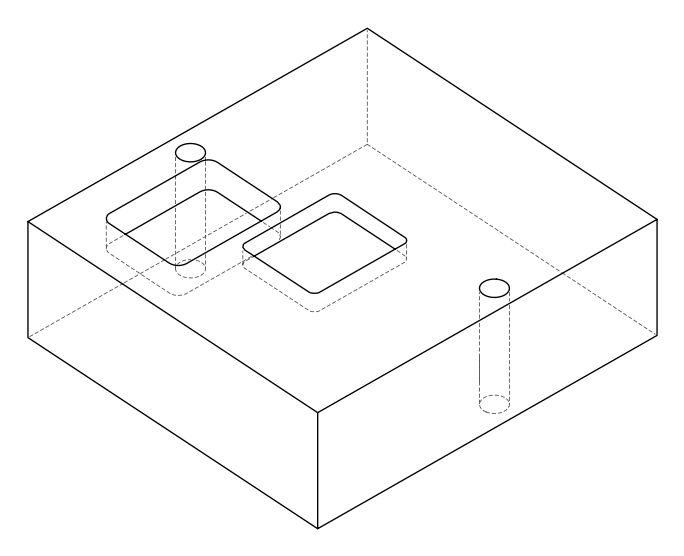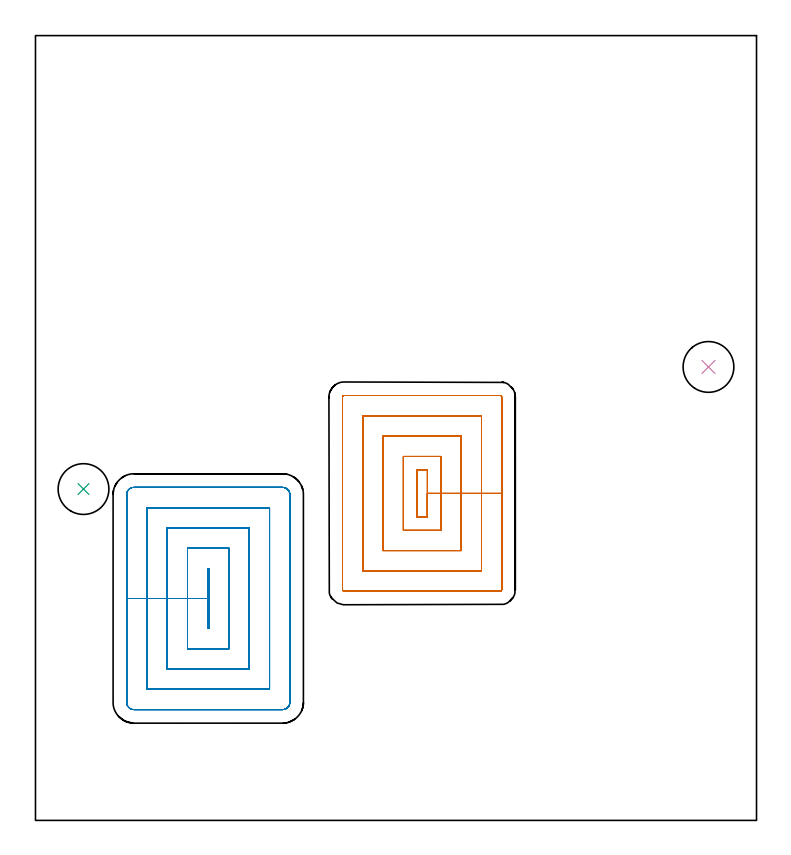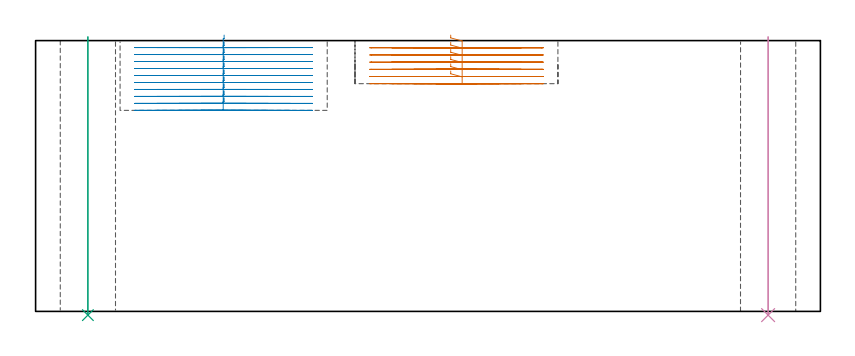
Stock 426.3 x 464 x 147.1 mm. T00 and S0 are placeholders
(PLAN: 4 operations, 1 tool changes, 44.8 min)
(1 MILL_RECTANGULAR_POCKET | POCKET_RECTANGULAR_STRAIGHT | NXT0201_012 | Follow Part, ap 4, ae 75% | 15.24 min | 338050 mm3)
(2 MILL_RECTANGULAR_POCKET_1 | POCKET_RECTANGULAR_STRAIGHT_1 | NXT0201_012 | Follow Part, ap 4, ae 75% | 28.31 min | 623619 mm3)
(3 INDEXABLE_INSERT_DRILL_THROUGH_HOLE_FROM_SOLID | STEP1HOLE | NXT0302_031 | 0.61 min | 103868 mm3)
(4 INDEXABLE_INSERT_DRILL_THROUGH_HOLE_FROM_SOLID_1 | STEP1HOLE_1 | NXT0302_031 | 0.61 min | 103940 mm3)
(TOOL NXT0201_012 | ENDMILL 16mm [2P460-1600-NA 1630] | D16 FL38 Z6)
(TOOL NXT0302_031 | Index. Insert Drill 30mm [880-D3000L32-05] | D30 PA176 FL150 Z2)
(OP 1 MILL_RECTANGULAR_POCKET)
G17 G21 G94 G90
T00 M6
G54
G17 G0 G90 X225.5 Y185.201 S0 M3
G43 Z157.1 H1
Z150.1
G94 G1 Y179.5 Z148.572 F250.
X231.7 Z146.911
Y193.35 Z143.2
Y207.2 F500.
X225.5
Y179.5
X231.7
Y193.35
X239.7
Y215.2
X217.5
Y171.5
X239.7
Y193.35
X251.7
Y227.2
X205.5
Y159.5
X251.7
Y193.35
X263.7
Y239.2
X193.5
Y147.5
X263.7
Y193.35
X275.7
Y250.2
G3 X274.7 Y251.2 R1.
G1 X182.5
G3 X181.5 Y250.2 R1.
G1 Y136.5
G3 X182.5 Y135.5 R1.
G1 X274.7
G3 X275.7 Y136.5 R1.
G1 Y193.35
Y194.35
G0 X225.5 Y185.201 Z146.2
G1 Y179.5 Z144.672 F250.
X231.7 Z143.011
Y193.35 Z139.3
Y207.2 F500.
X225.5
Y179.5
X231.7
Y193.35
X239.7
Y215.2
X217.5
Y171.5
X239.7
Y193.35
X251.7
Y227.2
X205.5
Y159.5
X251.7
Y193.35
X263.7
Y239.2
X193.5
Y147.5
X263.7
Y193.35
X275.7
Y250.2
G3 X274.7 Y251.2 R1.
G1 X182.5
G3 X181.5 Y250.2 R1.
G1 Y136.5
G3 X182.5 Y135.5 R1.
G1 X274.7
G3 X275.7 Y136.5 R1.
G1 Y193.35
Y194.35
G0 X225.5 Y185.201 Z142.3
G1 Y179.5 Z140.772 F250.
X231.7 Z139.111
Y193.35 Z135.4
Y207.2 F500.
X225.5
Y179.5
X231.7
Y193.35
X239.7
Y215.2
X217.5
Y171.5
X239.7
Y193.35
X251.7
Y227.2
X205.5
Y159.5
X251.7
Y193.35
X263.7
Y239.2
X193.5
Y147.5
X263.7
Y193.35
X275.7
Y250.2
G3 X274.7 Y251.2 R1.
G1 X182.5
G3 X181.5 Y250.2 R1.
G1 Y136.5
G3 X182.5 Y135.5 R1.
G1 X274.7
G3 X275.7 Y136.5 R1.
G1 Y193.35
Y194.35
G0 X225.5 Y185.201 Z138.4
G1 Y179.5 Z136.872 F250.
X231.7 Z135.211
Y193.35 Z131.5
Y207.2 F500.
X225.5
Y179.5
X231.7
Y193.35
X239.7
Y215.2
X217.5
Y171.5
X239.7
Y193.35
X251.7
Y227.2
X205.5
Y159.5
X251.7
Y193.35
X263.7
Y239.2
X193.5
Y147.5
X263.7
Y193.35
X275.7
Y250.2
G3 X274.7 Y251.2 R1.
G1 X182.5
G3 X181.5 Y250.2 R1.
G1 Y136.5
G3 X182.5 Y135.5 R1.
G1 X274.7
G3 X275.7 Y136.5 R1.
G1 Y193.35
Y194.35
G0 X225.5 Y185.201 Z134.5
G1 Y179.5 Z132.972 F250.
X231.7 Z131.311
Y193.35 Z127.6
Y207.2 F500.
X225.5
Y179.5
X231.7
Y193.35
X239.7
Y215.2
X217.5
Y171.5
X239.7
Y193.35
X251.7
Y227.2
X205.5
Y159.5
X251.7
Y193.35
X263.7
Y239.2
X193.5
Y147.5
X263.7
Y193.35
X275.7
Y250.2
G3 X274.7 Y251.2 R1.
G1 X182.5
G3 X181.5 Y250.2 R1.
G1 Y136.5
G3 X182.5 Y135.5 R1.
G1 X274.7
G3 X275.7 Y136.5 R1.
G1 Y193.35
Y194.35
G0 X225.5 Y185.201 Z130.6
G1 Y179.5 Z129.072 F250.
X231.7 Z127.411
Y193.35 Z123.7
Y207.2 F500.
X225.5
Y179.5
X231.7
Y193.35
X239.7
Y215.2
X217.5
Y171.5
X239.7
Y193.35
X251.7
Y227.2
X205.5
Y159.5
X251.7
Y193.35
X263.7
Y239.2
X193.5
Y147.5
X263.7
Y193.35
X275.7
Y250.2
G3 X274.7 Y251.2 R1.
G1 X182.5
G3 X181.5 Y250.2 R1.
G1 Y136.5
G3 X182.5 Y135.5 R1.
G1 X274.7
G3 X275.7 Y136.5 R1.
G1 Y193.35
Y194.35
G0 Z157.1
M5
M2
(OP 2 MILL_RECTANGULAR_POCKET_1)
G17 G21 G94 G90
T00 M6
G54
G17 G0 G90 X102.4 Y141.759 S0 M3
G43 Z157.1 H1
Z150.1
G94 G1 Y148.9 Z148.187 F250.
X101.9 Z148.053
Y131.2 Z143.31
Y113.5 F500.
X102.4
Y148.9
X101.9
Y131.2
X89.9
Y101.5
X114.4
Y160.9
X89.9
Y131.2
X77.9
Y89.5
X126.4
Y172.9
X77.9
Y131.2
X65.9
Y77.5
X138.4
Y184.9
X65.9
Y131.2
X53.9
Y69.8
G3 X58.2 Y65.5 R4.3
G1 X146.1
G3 X150.4 Y69.8 R4.3
G1 Y192.6
G3 X146.1 Y196.9 R4.3
G1 X58.2
G3 X53.9 Y192.6 R4.3
G1 Y131.2
Y130.2
G0 X102.4 Y141.759 Z146.31
G1 Y148.9 Z144.397 F250.
X101.9 Z144.263
Y131.2 Z139.52
Y113.5 F500.
X102.4
Y148.9
X101.9
Y131.2
X89.9
Y101.5
X114.4
Y160.9
X89.9
Y131.2
X77.9
Y89.5
X126.4
Y172.9
X77.9
Y131.2
X65.9
Y77.5
X138.4
Y184.9
X65.9
Y131.2
X53.9
Y69.8
G3 X58.2 Y65.5 R4.3
G1 X146.1
G3 X150.4 Y69.8 R4.3
G1 Y192.6
G3 X146.1 Y196.9 R4.3
G1 X58.2
G3 X53.9 Y192.6 R4.3
G1 Y131.2
Y130.2
G0 X102.4 Y141.759 Z142.52
G1 Y148.9 Z140.607 F250.
X101.9 Z140.473
Y131.2 Z135.73
Y113.5 F500.
X102.4
Y148.9
X101.9
Y131.2
X89.9
Y101.5
X114.4
Y160.9
X89.9
Y131.2
X77.9
Y89.5
X126.4
Y172.9
X77.9
Y131.2
X65.9
Y77.5
X138.4
Y184.9
X65.9
Y131.2
X53.9
Y69.8
G3 X58.2 Y65.5 R4.3
G1 X146.1
G3 X150.4 Y69.8 R4.3
G1 Y192.6
G3 X146.1 Y196.9 R4.3
G1 X58.2
G3 X53.9 Y192.6 R4.3
G1 Y131.2
Y130.2
G0 X102.4 Y141.759 Z138.73
G1 Y148.9 Z136.817 F250.
X101.9 Z136.683
Y131.2 Z131.94
Y113.5 F500.
X102.4
Y148.9
X101.9
Y131.2
X89.9
Y101.5
X114.4
Y160.9
X89.9
Y131.2
X77.9
Y89.5
X126.4
Y172.9
X77.9
Y131.2
X65.9
Y77.5
X138.4
Y184.9
X65.9
Y131.2
X53.9
Y69.8
G3 X58.2 Y65.5 R4.3
G1 X146.1
G3 X150.4 Y69.8 R4.3
G1 Y192.6
G3 X146.1 Y196.9 R4.3
G1 X58.2
G3 X53.9 Y192.6 R4.3
G1 Y131.2
Y130.2
G0 X102.4 Y141.759 Z134.94
G1 Y148.9 Z133.027 F250.
X101.9 Z132.893
Y131.2 Z128.15
Y113.5 F500.
X102.4
Y148.9
X101.9
Y131.2
X89.9
Y101.5
X114.4
Y160.9
X89.9
Y131.2
X77.9
Y89.5
X126.4
Y172.9
X77.9
Y131.2
X65.9
Y77.5
X138.4
Y184.9
X65.9
Y131.2
X53.9
Y69.8
G3 X58.2 Y65.5 R4.3
G1 X146.1
G3 X150.4 Y69.8 R4.3
G1 Y192.6
G3 X146.1 Y196.9 R4.3
G1 X58.2
G3 X53.9 Y192.6 R4.3
G1 Y131.2
Y130.2
G0 X102.4 Y141.759 Z131.15
G1 Y148.9 Z129.237 F250.
X101.9 Z129.103
Y131.2 Z124.36
Y113.5 F500.
X102.4
Y148.9
X101.9
Y131.2
X89.9
Y101.5
X114.4
Y160.9
X89.9
Y131.2
X77.9
Y89.5
X126.4
Y172.9
X77.9
Y131.2
X65.9
Y77.5
X138.4
Y184.9
X65.9
Y131.2
X53.9
Y69.8
G3 X58.2 Y65.5 R4.3
G1 X146.1
G3 X150.4 Y69.8 R4.3
G1 Y192.6
G3 X146.1 Y196.9 R4.3
G1 X58.2
G3 X53.9 Y192.6 R4.3
G1 Y131.2
Y130.2
G0 X102.4 Y141.759 Z127.36
G1 Y148.9 Z125.447 F250.
X101.9 Z125.313
Y131.2 Z120.57
Y113.5 F500.
X102.4
Y148.9
X101.9
Y131.2
X89.9
Y101.5
X114.4
Y160.9
X89.9
Y131.2
X77.9
Y89.5
X126.4
Y172.9
X77.9
Y131.2
X65.9
Y77.5
X138.4
Y184.9
X65.9
Y131.2
X53.9
Y69.8
G3 X58.2 Y65.5 R4.3
G1 X146.1
G3 X150.4 Y69.8 R4.3
G1 Y192.6
G3 X146.1 Y196.9 R4.3
G1 X58.2
G3 X53.9 Y192.6 R4.3
G1 Y131.2
Y130.2
G0 X102.4 Y141.759 Z123.57
G1 Y148.9 Z121.657 F250.
X101.9 Z121.523
Y131.2 Z116.78
Y113.5 F500.
X102.4
Y148.9
X101.9
Y131.2
X89.9
Y101.5
X114.4
Y160.9
X89.9
Y131.2
X77.9
Y89.5
X126.4
Y172.9
X77.9
Y131.2
X65.9
Y77.5
X138.4
Y184.9
X65.9
Y131.2
X53.9
Y69.8
G3 X58.2 Y65.5 R4.3
G1 X146.1
G3 X150.4 Y69.8 R4.3
G1 Y192.6
G3 X146.1 Y196.9 R4.3
G1 X58.2
G3 X53.9 Y192.6 R4.3
G1 Y131.2
Y130.2
G0 X102.4 Y141.759 Z119.78
G1 Y148.9 Z117.867 F250.
X101.9 Z117.733
Y131.2 Z112.99
Y113.5 F500.
X102.4
Y148.9
X101.9
Y131.2
X89.9
Y101.5
X114.4
Y160.9
X89.9
Y131.2
X77.9
Y89.5
X126.4
Y172.9
X77.9
Y131.2
X65.9
Y77.5
X138.4
Y184.9
X65.9
Y131.2
X53.9
Y69.8
G3 X58.2 Y65.5 R4.3
G1 X146.1
G3 X150.4 Y69.8 R4.3
G1 Y192.6
G3 X146.1 Y196.9 R4.3
G1 X58.2
G3 X53.9 Y192.6 R4.3
G1 Y131.2
Y130.2
G0 X102.4 Y141.759 Z115.99
G1 Y148.9 Z114.077 F250.
X101.9 Z113.943
Y131.2 Z109.2
Y113.5 F500.
X102.4
Y148.9
X101.9
Y131.2
X89.9
Y101.5
X114.4
Y160.9
X89.9
Y131.2
X77.9
Y89.5
X126.4
Y172.9
X77.9
Y131.2
X65.9
Y77.5
X138.4
Y184.9
X65.9
Y131.2
X53.9
Y69.8
G3 X58.2 Y65.5 R4.3
G1 X146.1
G3 X150.4 Y69.8 R4.3
G1 Y192.6
G3 X146.1 Y196.9 R4.3
G1 X58.2
G3 X53.9 Y192.6 R4.3
G1 Y131.2
Y130.2
G0 Z157.1
M5
M2
(OP 3 INDEXABLE_INSERT_DRILL_THROUGH_HOLE_FROM_SOLID)
G17 G21 G94 G90
T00 M6
G54
G17 G0 G90 X28.4 Y195.9 S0 M3
G43 Z157.1 H1
G94 G81 G98 Z-2.024 F250. R149.1
G80
M5
M2
(OP 4 INDEXABLE_INSERT_DRILL_THROUGH_HOLE_FROM_SOLID_1)
G17 G21 G94 G90
T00 M6
G54
G17 G0 G90 X397.9 Y268.1 S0 M3
G43 Z157.1 H1
G94 G81 G98 Z-2.024 F250. R149.1
G80
M5
M2
